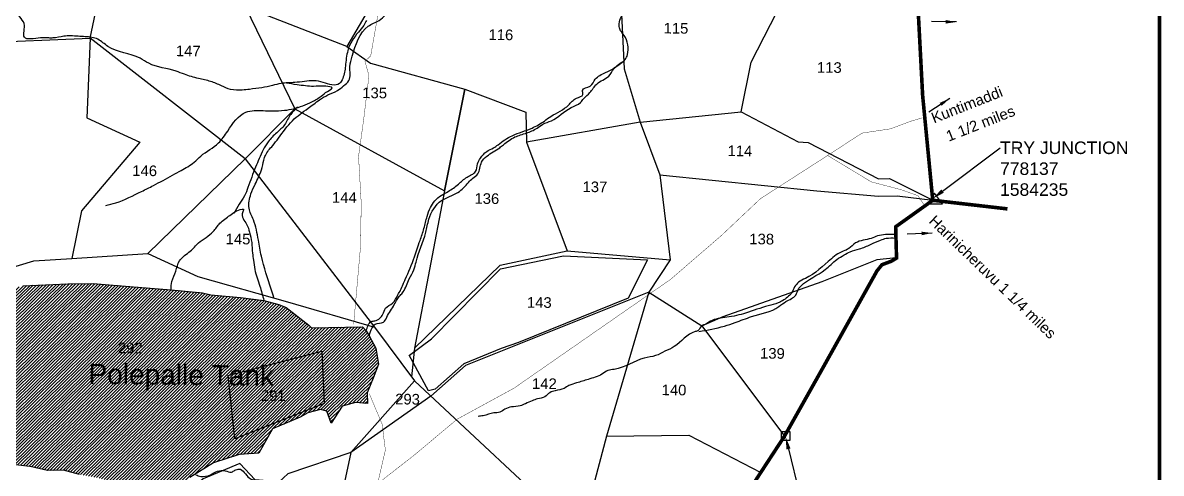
# Model space of a CAD drawing. Header units: feet. Extents: x 771100 to 779038, y 1577893 to 1588127.
# Drawn here: x 775690 to 778868, y 1583457 to 1584715 of the extents above; entities that cross this region are included whole.
import ezdxf
from ezdxf import colors
from ezdxf.entities.mleader import LeaderData, LeaderLine
from ezdxf.enums import TextEntityAlignment as Align
from ezdxf.math import Vec2, Vec3

# ---------------------------------------------------------------- set-up
doc = ezdxf.new("R2010")
doc.units = ezdxf.units.FT
doc.header["$LTSCALE"] = 15
doc.header["$MEASUREMENT"] = 0
doc.linetypes.add('HIDDEN2', pattern=[0.1875, 0.125, -0.0625])
for name, color, linetype in [('CRDS STONES', 7, 'Continuous'), ('HILL', 17, 'Continuous'), ('PAPER SIZE', 10, 'Continuous'), ('PLOT', 7, 'Continuous'), ('PLOT NO', 7, 'Continuous'), ('ROADS', 6, 'Continuous'), ('TANKS-STREAM', 4, 'Continuous'), ('TEXT', 7, 'Continuous'), ('VILLAGE STONES', 240, 'Continuous')]:
    doc.layers.add(name, color=color, linetype=linetype)
doc.layers.add('VILLAGE BOUNDRY', color=5, linetype='HIDDEN2', lineweight=100)
doc.styles.get("Standard").update_dxf_attribs({"font": 'arial.ttf'})
doc.linetypes.add('DOTS', pattern='A,1e-06,-3,["●",Standard,S=3,R=0,X=-1.25,Y=-1.25],-3', length=6.000001)
doc.dimstyles.get("Standard").update_dxf_attribs({"dimtxt": 0.18, "dimasz": 0.18, "dimexe": 0.18, "dimexo": 0.0625, "dimgap": 0.09, "dimtad": 0, "dimtih": 1, "dimtoh": 1, "dimdec": 4, "dimzin": 0, "dimdsep": 46, "dimtxsty": 'Standard', "dimcen": 0.09, "dimadec": 0, "dimazin": 0, "dimtfac": 1, "dimtdec": 4, "dimtofl": 0, "dimtmove": 0, "dimatfit": 3, "dimfxl": 1, "dimtolj": 1, "dimtzin": 0, "dimarcsym": 0})
pattern_1 = [(44.39992316, (-7831.697, 26050.414), (-4.32398543, 4.415520388), [])]

msp = doc.modelspace()

# ---------------------------------------------------------------- hatches: boundary and pattern name
at = {"layer": 'TANKS-STREAM'}
h = msp.add_hatch(dxfattribs=at)
h.set_pattern_fill('ANSI31', color=256, scale=49.440822, angle=-0.6001)
h.set_pattern_definition(pattern_1)
edge = h.paths.add_edge_path()
edge.add_line((775641.9, 1583750.9), (775591.1, 1583644.2))
edge.add_line((775591.1, 1583644.2), (775570.4, 1583540.1))
edge.add_line((775570.4, 1583540.1), (775563.7, 1583518.1))
edge.add_line((775563.7, 1583518.1), (775597.3, 1583496.4))
edge.add_line((775597.3, 1583496.4), (775642.2, 1583487.3))
edge.add_line((775642.2, 1583487.3), (775662.1, 1583481.9))
edge.add_line((775662.1, 1583481.9), (775710.4, 1583475.8))
edge.add_line((775710.4, 1583475.8), (775758.3, 1583464.8))
edge.add_line((775758.3, 1583464.8), (775803.1, 1583466.2))
edge.add_line((775803.1, 1583466.2), (775847.8, 1583453.8))
edge.add_line((775847.8, 1583453.8), (775901.2, 1583443.8))
edge.add_line((775901.2, 1583443.8), (775936.1, 1583435))
edge.add_line((775936.1, 1583435), (775963.2, 1583410))
edge.add_line((775963.2, 1583410), (775975.7, 1583391.8))
edge.add_line((775975.7, 1583391.8), (776094.1, 1583397.6))
edge.add_line((776094.1, 1583397.6), (776155.8, 1583445.4))
edge.add_line((776155.8, 1583445.4), (776221.8, 1583486.5))
edge.add_line((776221.8, 1583486.5), (776293.3, 1583509.2))
edge.add_line((776293.3, 1583509.2), (776348.3, 1583513.6))
edge.add_line((776348.3, 1583513.6), (776386.9, 1583580.7))
edge.add_line((776386.9, 1583580.7), (776463.7, 1583613.6))
edge.add_line((776463.7, 1583613.6), (776485.7, 1583626.1))
edge.add_line((776485.7, 1583626.1), (776520.8, 1583635))
edge.add_line((776520.8, 1583635), (776538.3, 1583630.3))
edge.add_line((776538.3, 1583630.3), (776550.8, 1583596.6))
edge.add_line((776550.8, 1583596.6), (776581.7, 1583644.7))
edge.add_line((776581.7, 1583644.7), (776618.8, 1583654.8))
edge.add_line((776618.8, 1583654.8), (776651.9, 1583652.1))
edge.add_line((776651.9, 1583652.1), (776651, 1583681.8))
edge.add_line((776651, 1583681.8), (776667.7, 1583722.3))
edge.add_line((776667.7, 1583722.3), (776682.9, 1583761.6))
edge.add_line((776682.9, 1583761.6), (776675.5, 1583806))
edge.add_line((776675.5, 1583806), (776656.9, 1583841.2))
edge.add_line((776656.9, 1583841.2), (776648.7, 1583854.6))
edge.add_line((776648.7, 1583854.6), (776637.8, 1583865.7))
edge.add_line((776637.8, 1583865.7), (776495.9, 1583863.3))
edge.add_line((776495.9, 1583863.3), (776488.3, 1583870.1))
edge.add_line((776488.3, 1583870.1), (776425.2, 1583920.3))
edge.add_line((776425.2, 1583920.3), (776404.1, 1583928.6))
edge.add_line((776404.1, 1583928.6), (776362.7, 1583939.5))
edge.add_line((776362.7, 1583939.5), (776297.7, 1583947.3))
edge.add_line((776297.7, 1583947.3), (776214.8, 1583954.8))
edge.add_line((776214.8, 1583954.8), (776190.9, 1583960.9))
edge.add_line((776190.9, 1583960.9), (776103.6, 1583969.1))
edge.add_line((776103.6, 1583969.1), (775998.7, 1583977.4))
edge.add_line((775998.7, 1583977.4), (775886, 1583986.5))
edge.add_line((775886, 1583986.5), (775815.6, 1583985.7))
edge.add_line((775815.6, 1583985.7), (775689.4, 1583980.6))
edge.add_line((775689.4, 1583980.6), (775658, 1583970.7))
edge.add_line((775658, 1583970.7), (775659.2, 1583940.8))
edge.add_spline(control_points=[(775659.2, 1583940.8), (775659.8, 1583939.9), (775663.1, 1583933.7), (775665.2, 1583921.1), (775668.4, 1583905.2), (775664.2, 1583895), (775661.2, 1583891.6)], knot_values=[1146.056199, 1146.056199, 1146.056199, 1146.056199, 1149.306502, 1167.740359, 1184.087607, 1198.022656, 1198.022656, 1198.022656, 1198.022656], degree=3, periodic=0)
edge.add_line((775661.2, 1583891.6), (775662.5, 1583861.1))
edge.add_line((775662.5, 1583861.1), (775655.4, 1583804.3))
edge.add_line((775655.4, 1583804.3), (775645.7, 1583810))
edge.add_line((775645.7, 1583810), (775641.9, 1583750.9))
h.paths.add_polyline_path([(776263, 1583729.6), (776524.3, 1583798.3), (776531.3, 1583651.6), (776281.3, 1583553.1)], flags=16)
h = msp.add_hatch(dxfattribs=at)
h.set_pattern_fill('ANSI31', color=256, scale=49.440822, angle=-0.6001)
h.set_pattern_definition(pattern_1)
h.paths.add_polyline_path([(776263, 1583729.6), (776281.3, 1583553.1), (776531.3, 1583651.6), (776524.3, 1583798.3)])

# ---------------------------------------------------------------- linework, layer by layer
at = {"layer": 'HILL'}
msp.add_lwpolyline([(776769, 1583786.8), (776830.5, 1583832.8), (777023.4, 1584027.4), (777198.9, 1584063.8), (777433.4, 1584052.6), (777380.1, 1583945.9), (777073.6, 1583821.9), (777024.9, 1583805.7), (776920.7, 1583762.7), (776840.6, 1583691.5), (776822.6, 1583687.2), (776768.7, 1583787.1)], dxfattribs=at)
at = {"layer": 'PAPER SIZE', "color": 5, "const_width": 10}
msp.add_lwpolyline([(771105.5, 1588121.9), (778863, 1588121.9), (778863, 1577897.6), (771105.5, 1577897.6)], close=True, dxfattribs=at)
at = {"layer": 'PLOT'}
for points in [[(776742.3, 1585043.3), (776744.4, 1585028.1), (776735, 1584988.9), (776753.8, 1584979.5), (776739.5, 1584923.5), (776708.6, 1584869.5), (776703.8, 1584836.5), (776594.6, 1584648.5), (776311.6, 1584757.9), (776341, 1584780.6)], [(777695.3, 1584466.1), (777722.9, 1584605), (777831.5, 1584816.1), (777841, 1584871.8)], [(776311.6, 1584757.9), (776449.3, 1584474.3), (776310.2, 1584334.8), (775878.1, 1584671.7), (775905.1, 1584801.1)], [(777359.1, 1584776.8), (777368.5, 1584585.8), (777413, 1584437.1), (777095.9, 1584381.3)], [(775561.5, 1584658.5), (775878.1, 1584671.7), (775868.6, 1584449.7), (776016.3, 1584381.7), (775853.2, 1584189.9), (775826.5, 1584056.8)], [(776594.6, 1584648.5), (776660.5, 1584601.9), (776923.9, 1584528.8), (777093.8, 1584465.1), (777095.9, 1584381.3), (777209.1, 1584077.6), (777497.2, 1584053.3), (777437.4, 1583962.9), (776925.4, 1583758.1), (776828.8, 1583672.4)], [(776449.3, 1584474.3), (776867.3, 1584245.4), (776923.9, 1584528.8)], [(776923.9, 1584528.8), (776867.3, 1584245.4), (776783, 1583806.4), (776775, 1583726)], [(777413, 1584437.1), (777695.3, 1584466.1), (777854, 1584381.9), (777881.9, 1584380.7), (778079, 1584278.8), (778109.8, 1584279.9), (778230.1, 1584219.1)], [(777413, 1584437.1), (777468.5, 1584290.3), (777497.2, 1584053.3)], [(776310.2, 1584334.8), (776038.3, 1584070.1)], [(776310.2, 1584334.8), (776671.3, 1583864.8)], [(777468.5, 1584290.3), (777906.8, 1584245.5), (778078.5, 1584230.5), (778130.7, 1584231.6), (778230.1, 1584219.1)], [(775640, 1584025.5), (775720.3, 1584050.3), (775826.5, 1584056.8), (776038.3, 1584070.1), (776178.4, 1584006.3), (776428.9, 1583935.2), (776671.3, 1583864.8), (776783.2, 1583715), (776605.6, 1583514.9), (776429.6, 1583455.5), (776405.3, 1583432.9), (776338.4, 1583439), (776295.3, 1583484.7), (776193.4, 1583441.6), (776146.8, 1583400.6), (776065.2, 1583380), (775923.8, 1583389.5), (775516.5, 1583362.7), (775570.4, 1583540.1), (775591.1, 1583644.2), (775641.9, 1583750.9), (775645.7, 1583810), (775658, 1583893.2), (775640, 1584025.5)], [(776783, 1583806.4), (777022.1, 1584038.3), (777209.1, 1584077.6)], [(778127.6, 1584058.3), (778073.7, 1584052.8), (777920.7, 1583991.6), (777644.3, 1583893.4), (777584.2, 1583867.4)], [(777437.4, 1583962.9), (777318.8, 1583560.6), (777245.5, 1583283.8)], [(777437.4, 1583962.9), (777585, 1583868.5), (777816, 1583560.4)], [(776281.3, 1583553.1), (776263, 1583729.6), (776524.3, 1583798.3), (776531.3, 1583651.6), (776281.3, 1583553.1)], [(776783.2, 1583715), (777245.5, 1583283.8), (777588.5, 1583209.9)], [(776828.8, 1583672.4), (776605.6, 1583514.9)], [(777318.8, 1583560.6), (777549, 1583563.4), (777749.7, 1583459)], [(776605.6, 1583514.9), (776564.8, 1583323.1), (776519.9, 1583279.2), (776386.5, 1583172.7), (776399, 1583116.5), (776394.2, 1583077.9), (776418.8, 1583068.7), (776418.2, 1583039.1), (776430.6, 1583032.1), (776445.5, 1583031.1), (776472.5, 1582993.7), (776488.2, 1582970.4), (776515.9, 1582986.2), (776524.5, 1582977.8), (776532.4, 1582948.4), (776564.9, 1582917.8), (776570.3, 1582882.3), (776571.2, 1582827.5), (776598.6, 1582838.9), (776613.6, 1582875.1), (776597.1, 1582930.5), (776589.9, 1583037.3), (776595.8, 1583242.2), (776519.9, 1583279.2)]]:
    msp.add_lwpolyline(points, dxfattribs=at)
at = {"layer": 'ROADS', "linetype": 'DOTS', "ltscale": 0.5, "const_width": 1}
for points in [[(776613.4, 1583873.2), (776632.3, 1584087.1), (776634.5, 1584210.8), (776627, 1584341.5), (776641.4, 1584445.4), (776656.1, 1584566.8), (776644.9, 1584607), (776660.9, 1584622.1), (776685.8, 1584764.1), (776723.6, 1584915.5), (776728.5, 1585004.5), (776778.5, 1585197), (776775.9, 1585232.2), (776808.9, 1585292.5), (776822, 1585534.9), (776842, 1585620.8), (776832.1, 1585645.4), (776867.3, 1585732.3)], [(776680.1, 1583427.5), (776701.9, 1583522), (776692.8, 1583594.2), (776657.1, 1583679)]]:
    msp.add_lwpolyline(points, dxfattribs=at)
at = {"layer": 'ROADS', "linetype": 'DOTS', "ltscale": 10, "const_width": 1}
msp.add_lwpolyline([(778201.1, 1584449.3), (778168.9, 1584439.8), (778112.3, 1584418.6), (778032.6, 1584406.6), (777928.1, 1584338.6), (777749.2, 1584223.7), (777639.1, 1584119.9), (777498, 1583998.2), (777060.8, 1583694.5), (776902.5, 1583608.2), (776781.4, 1583506.9), (776680.8, 1583428.6)], dxfattribs=at)
at = {"layer": 'ROADS', "linetype": 'HIDDEN2', "ltscale": 10, "const_width": 1}
msp.add_lwpolyline([(777936.6, 1584344.1), (778058.6, 1584270.5), (778142.5, 1584248.4), (778188.8, 1584232), (778203.7, 1584209.2), (778207.9, 1584203.2)], dxfattribs=at)
at = {"layer": 'TANKS-STREAM'}
for points in [[(775689.4, 1583980.6), (775815.6, 1583985.7), (775886, 1583986.5), (775998.7, 1583977.4), (776103.6, 1583969.1), (776190.9, 1583960.9), (776214.8, 1583954.8), (776297.7, 1583947.3), (776362.7, 1583939.5), (776404.1, 1583928.6), (776425.2, 1583920.3), (776488.3, 1583870.1), (776495.9, 1583863.3), (776637.8, 1583865.7), (776648.7, 1583854.6), (776656.9, 1583841.2), (776675.5, 1583806), (776682.9, 1583761.6), (776667.7, 1583722.3), (776651, 1583681.8), (776651.9, 1583652.1), (776618.8, 1583654.8), (776581.7, 1583644.7), (776550.8, 1583596.6), (776538.3, 1583630.3), (776520.8, 1583635), (776485.7, 1583626.1), (776463.7, 1583613.6), (776386.9, 1583580.7), (776348.3, 1583513.6), (776293.3, 1583509.2), (776221.8, 1583486.5), (776155.8, 1583445.4)], [(775847.8, 1583453.8), (775803.1, 1583466.2), (775758.3, 1583464.8), (775710.4, 1583475.8), (775662.1, 1583481.9)]]:
    msp.add_lwpolyline(points, dxfattribs=at)
for points in [[(776390.4, 1583948.2), (776383.1, 1583971), (776355.8, 1584063), (776347.3, 1584107.8), (776333.4, 1584164.5), (776321.3, 1584197), (776326.6, 1584236.7), (776338.6, 1584264.2), (776355.6, 1584304), (776362.8, 1584331.4), (776367, 1584344.5), (776387.3, 1584371.9), (776403.4, 1584392.4), (776442.7, 1584441.3), (776485.9, 1584476), (776517.9, 1584499.1), (776541.5, 1584513.3), (776567.8, 1584525.5), (776585.2, 1584538.4), (776599.8, 1584553.4), (776603, 1584592), (776609.5, 1584621.5), (776654, 1584705), (776684.6, 1584721.3), (776702, 1584737.6), (776712.6, 1584763), (776721.3, 1584798.1), (776729.1, 1584820.7), (776744.8, 1584851.9), (776748.6, 1584873.8), (776750.7, 1584889), (776758.2, 1584900.8), (776790.2, 1584942.8), (776814.4, 1584962.8), (776822.9, 1584974.5), (776831.4, 1584988.9), (776839.9, 1585000.2), (776848.8, 1585008.9), (776856.5, 1585016), (776863.8, 1585023.2), (776878, 1585057.1), (776889.7, 1585084.8), (776897.9, 1585102.2), (776903.8, 1585120.1), (776906.6, 1585138.7), (776924.1, 1585162.7), (776946.4, 1585183.8), (776955.3, 1585199.7), (776962.8, 1585220.5), (776973.3, 1585242.1), (776980.3, 1585258), (776988.1, 1585270.9), (777016, 1585309), (777032.9, 1585318.7), (777045.1, 1585323.5), (777058.8, 1585323.7), (777085.9, 1585319.3), (777132.1, 1585297.8), (777156.9, 1585297.6), (777170.3, 1585299.7), (777247.6, 1585310), (777279.2, 1585311.6), (777312.4, 1585311.2), (777322.7, 1585314.5), (777332.7, 1585321.3), (777340.1, 1585341), (777345.4, 1585366.8), (777350.9, 1585386.6), (777359.8, 1585428.6), (777368.9, 1585468.5), (777377.5, 1585517.5), (777388.6, 1585529.9), (777400.6, 1585540.9), (777408.2, 1585545.7), (777405.5, 1585568.5), (777395.1, 1585593.3), (777391.2, 1585623.1), (777392.2, 1585648.6), (777400.9, 1585678.9), (777433.8, 1585693.4), (777454, 1585693.2), (777479.5, 1585689.9), (777488.7, 1585689.8), (777508.8, 1585705.1), (777528, 1585721.2), (777544.2, 1585737.4), (777553.8, 1585748), (777570.8, 1585769.5), (777591.6, 1585784.1), (777607.7, 1585797.3), (777611.6, 1585802.2), (777634.5, 1585805), (777669.5, 1585806.2)], [(776648.7, 1583854.6), (776653.4, 1583869.8), (776662.6, 1583880.7), (776672.8, 1583882.7), (776686.5, 1583890), (776694.7, 1583900.9), (776702.6, 1583917.9), (776722.2, 1583931.9), (776737.1, 1583955.3), (776744.5, 1583968.4), (776751.4, 1583984.6), (776757.4, 1583998.2), (776783.2, 1584061.4), (776798.6, 1584106.5), (776809.7, 1584140.4), (776818.4, 1584174.3), (776827.5, 1584198.9), (776857.4, 1584232.5), (776877.6, 1584243.9), (776905.8, 1584264.1), (776929.8, 1584283.4), (776943.4, 1584290.7), (776953.7, 1584299), (776959.1, 1584320.9), (776967.7, 1584336.6), (776984.7, 1584355.6), (777003.9, 1584365.1), (777016.6, 1584374.3), (777056.2, 1584399.4), (777111.4, 1584420.7), (777145.7, 1584440.4), (777164, 1584453.3), (777213.4, 1584484.9), (777235.5, 1584504.2), (777253.3, 1584514.8), (777252.2, 1584525.8), (777273.3, 1584538.1), (777288, 1584557.1), (777316.6, 1584575.4), (777340.1, 1584587.8), (777358, 1584600.6), (777371.6, 1584611.7), (777377.8, 1584625.6), (777368.6, 1584679.1), (777356.2, 1584697.4), (777354.4, 1584711.8), (777370.7, 1584749.9), (777376.2, 1584789), (777374.9, 1584798.3), (777359.5, 1584839.4), (777351, 1584869.3), (777347.1, 1584898.2), (777348.4, 1584935), (777344.2, 1584976.1), (777329.5, 1585047.4), (777333.1, 1585072.5), (777357.6, 1585102.5), (777366.3, 1585127.1), (777365.2, 1585156.5), (777360.9, 1585190.5), (777335.1, 1585225.2), (777326, 1585245.4), (777325.9, 1585283.6), (777322, 1585306), (777314.8, 1585328.4)], [(776649.4, 1584721.3), (776641.9, 1584707.3), (776626.4, 1584688.3), (776597.1, 1584637.3), (776590.4, 1584593.9), (776582.7, 1584559), (776573.5, 1584544.7), (776528.4, 1584548), (776502.5, 1584552.8), (776448.8, 1584547.7), (776410.9, 1584545.3), (776386.6, 1584539.3), (776357.1, 1584533.4), (776322.6, 1584528.7), (776302.3, 1584526.7), (776269.6, 1584528.7), (776244.3, 1584538.6), (776214.1, 1584550.7), (776180.3, 1584559), (776140.9, 1584570.7), (776117.8, 1584579.4), (776041.3, 1584601.6), (776017.1, 1584615.4), (775927.1, 1584648.5), (775899.1, 1584668.5), (775864.2, 1584675.7), (775843.8, 1584677), (775803.8, 1584676.9), (775773.8, 1584672.1), (775761.9, 1584672.2), (775738.8, 1584672.5), (775694.2, 1584674.1), (775693.2, 1584712.2), (775681.5, 1584730.9), (775670.5, 1584757), (775666.1, 1584773.9), (775648.8, 1584791), (775626.9, 1584800.8), (775571.5, 1584808.4), (775551.7, 1584802.9), (775534.5, 1584778.3)], [(776656.9, 1583841.2), (776664.8, 1583863.3), (776673.5, 1583873.3), (776696.5, 1583878.9), (776705.6, 1583892.5), (776726.9, 1583927.9), (776734.7, 1583942.5), (776742.9, 1583953.3), (776751.6, 1583963.6), (776768.2, 1583999.8), (776781.8, 1584025.4), (776787.4, 1584046.7), (776814.9, 1584129.8), (776823.5, 1584166.2), (776858.5, 1584218.3), (776904.3, 1584240.9), (776934.1, 1584269.2), (776946.2, 1584281), (776960.1, 1584292.8), (776970.6, 1584325.8), (776985.1, 1584342), (777021, 1584365.8), (777031.8, 1584374.3), (777063.7, 1584395.8), (777096, 1584406.7), (777125.4, 1584420.4), (777141.5, 1584431.2), (777165.4, 1584441.2), (777220.4, 1584477.8), (777246.8, 1584492.3), (777255.7, 1584502.8), (777273.1, 1584519.6), (777291.9, 1584543.6), (777325.5, 1584565.8), (777339.9, 1584586.1), (777368.3, 1584608.4)], [(775921.2, 1584204.3), (775949.2, 1584212), (776021.3, 1584243.9), (776054.1, 1584260.3), (776107.8, 1584289.2), (776131.9, 1584302.4), (776168, 1584325.2), (776186.5, 1584342.5), (776235.8, 1584379), (776261.7, 1584412.2), (776312.5, 1584465), (776361.1, 1584469.3), (776386.6, 1584469), (776420.1, 1584470.3), (776445.7, 1584474.8), (776496.9, 1584494.1), (776522.6, 1584509.8), (776540.3, 1584523.1), (776553.1, 1584532.6), (776535.6, 1584537.5), (776501.3, 1584537.1), (776455.2, 1584541.6), (776425.7, 1584545.8)], [(776456.1, 1584478.6), (776437.5, 1584458.9), (776420.5, 1584429.6), (776398.7, 1584407.6), (776374.6, 1584382.4), (776349.4, 1584335.6), (776339.6, 1584311.9), (776318.2, 1584255), (776308.4, 1584231.2), (776293.8, 1584208.3), (776279.2, 1584182.2)], [(776103.6, 1583969.1), (776105.9, 1583992.5), (776116.6, 1584021.4), (776127.2, 1584050.2), (776157.2, 1584077.4), (776180.2, 1584099.9), (776221.2, 1584131.9), (776240.1, 1584155.1), (776267.9, 1584176.9), (776301.9, 1584194.5), (776305.4, 1584194.4), (776303.9, 1584186.9), (776314.6, 1584152.3), (776322.7, 1584130.2), (776328.6, 1584101.2), (776331, 1584071.5), (776333.6, 1584052.2), (776337.4, 1584025.9), (776351.4, 1583979.6), (776362.7, 1583939.5)], [(778121.8, 1584123.6), (778076, 1584119.5), (778058.3, 1584112.8), (778014.7, 1584099.9), (777995.4, 1584084.5), (777965.1, 1584069.6), (777947, 1584055.6), (777874.4, 1584000.9), (777855.5, 1583990.4), (777844.6, 1583977.3), (777835.9, 1583960.7), (777810.4, 1583938.7), (777798.8, 1583932.8), (777770.8, 1583924.6), (777707.7, 1583904.3), (777655.3, 1583892.4), (777609.3, 1583881.3), (777592.5, 1583871.7), (777585, 1583868.5), (777575.2, 1583855.6), (777567.1, 1583852.7), (777508.6, 1583810.7), (777482.4, 1583797.7), (777456.5, 1583785.6), (777424.8, 1583778.6), (777340.9, 1583747.2), (777323.1, 1583744), (777306.6, 1583733.9), (777268.1, 1583719.3), (777235.8, 1583709.3), (777214.5, 1583702), (777200.7, 1583694), (777176, 1583687.4), (777160.9, 1583682.1), (777147.1, 1583670.6), (777126.5, 1583664.7), (777111.3, 1583659.3), (777093.4, 1583651.3), (777078.3, 1583645.3), (777053.6, 1583642.2), (777035.8, 1583636.2), (777021.3, 1583627.5), (777004.8, 1583625.6), (776974.6, 1583617.7), (776960.9, 1583615.8)], [(777577.5, 1583852.9), (777648.4, 1583867.9), (777678.7, 1583877.8), (777724.2, 1583894.3), (777800.7, 1583922.4), (777820.2, 1583936.7), (777847.6, 1583954.6), (777855, 1583971.4), (777861.8, 1583979.8), (777930.1, 1584025.9), (777962.5, 1584053.9), (777982.5, 1584066.4), (777999.6, 1584075.3), (778025.7, 1584083.5), (778056.6, 1584095.8), (778084.6, 1584108.2), (778100.3, 1584112.9), (778125.7, 1584113.8)], [(776172.6, 1583452.7), (776186.4, 1583448.5), (776213.3, 1583452.8), (776233.5, 1583462.9), (776254.7, 1583464.2), (776272.2, 1583460.5), (776282, 1583465.5), (776293.4, 1583469), (776322, 1583444), (776346.3, 1583436), (776390.1, 1583431.4), (776416.9, 1583427.5), (776453.5, 1583429.7), (776462.3, 1583429.6), (776470.4, 1583415.1), (776482.6, 1583395.9), (776502, 1583382.9), (776525, 1583362), (776535.2, 1583353.7), (776555.2, 1583338), (776563.3, 1583324), (776570.9, 1583308), (776579.3, 1583266.4), (776591.4, 1583243.1), (776603.1, 1583229), (776607, 1583212), (776608.4, 1583190.9)]]:
    msp.add_spline(points, degree=3, dxfattribs=at)
at = {"layer": 'VILLAGE BOUNDRY', "lineweight": -2, "ltscale": 10, "const_width": 10}
for points in [[(778185.7, 1584819.8), (778201.9, 1584511.7), (778224.7, 1584275.4), (778230.1, 1584219.1), (778126.6, 1584145.1), (778129, 1584057.7), (778115.1, 1584049.3), (778088.3, 1584039.2), (778074.4, 1584021.9), (777920.1, 1583745.5), (777816, 1583560.4), (777749.7, 1583459), (777588.5, 1583209.9)], [(778230.1, 1584219.1), (778438.6, 1584195.1)]]:
    msp.add_lwpolyline(points, dxfattribs=at)
at = {"layer": 'VILLAGE STONES'}
msp.add_lwpolyline([(778218.2, 1584209.2), (778257.1, 1584208.8), (778234.9, 1584238.6), (778218.2, 1584209.2)], dxfattribs=at)
msp.add_lwpolyline([(777807.6, 1583573.8), (777831.3, 1583573.5), (777831.1, 1583548.4), (777807.4, 1583548.7)], close=True, dxfattribs=at)

# ---------------------------------------------------------------- texts
at = {"layer": 'PLOT NO'}
for s, p in [('115', (777513.2, 1584699.3)), ('116', (777024.4, 1584681.1)), ('147', (776151.5, 1584635.9)), ('113', (777941.5, 1584589.8)), ('135', (776672, 1584518.8)), ('114', (777691.7, 1584357)), ('146', (776029.9, 1584301.6)), ('137', (777287, 1584256.6)), ('144', (776587.4, 1584226.8)), ('136', (776985.3, 1584223.9)), ('145', (776290.5, 1584111.1)), ('138', (777752.6, 1584110.9)), ('143', (777131.7, 1583933.9)), ('292', (775989.6, 1583806.8)), ('139', (777782.6, 1583791.8)), ('142', (777145.9, 1583707.3)), ('291', (776388.9, 1583673.7)), ('140', (777507.8, 1583689.7)), ('293', (776763.8, 1583664))]:
    msp.add_text(s, height=29.66, rotation=359.3999, dxfattribs=at).set_placement(p, align=Align.MIDDLE_CENTER)
for s, rotation, p in [('Kuntimaddi ', 21.5436, (778233.5, 1584433.3)), (' 1 1/2 miles', 21.5436, (778263.8, 1584378.2)), ('Harinicheruvu 1 1/4 miles ', 315.9745, (778217.1, 1584158.5))]:
    msp.add_text(s, height=30, rotation=rotation, dxfattribs=at).set_placement(p)
at = {"layer": 'TEXT'}
msp.add_text('Polepalle Tank', height=56.055, rotation=359.3999, dxfattribs=at).set_placement((775872.7, 1583706.7))

# ---------------------------------------------------------------- leaders
at = {"layer": 'CRDS STONES', "color": 1}
ml = msp.add_multileader_mtext('Standard', dxfattribs=at)
ml.set_content('TRY JUNCTION \\P778137\\P1584235', color=1)
ml.set_leader_properties()
ml.build(insert=Vec2(0, 0))
ml.multileader.update_dxf_attribs({"dogleg_length": 0.36, "arrow_head_size": 35})
ctx = ml.context
ctx.base_point, ctx.char_height, ctx.arrow_head_size, ctx.landing_gap_size, ctx.plane_origin = Vec3(778417.9, 1584365.4), 35, 35, 0.09, Vec3(777164.1, 1584243.2)
notes = []
notes.append((ctx, [(0, (1, 1, 0), (778417.9, 1584365.4), (1, 0), 1.396927018504357e-11, [(0, [(778229.7, 1584223.6)], 0, [])])]))
ctx.mtext.insert, ctx.mtext.flow_direction = Vec3(778418, 1584383.2), 5
ml = msp.add_multileader_mtext('Standard', dxfattribs=at)
ml.set_content('BY JUNCTION \\P777780\\P1583583', color=1)
ml.set_leader_properties()
ml.build(insert=Vec2(0, 0))
ml.multileader.update_dxf_attribs({"dogleg_length": 0.36, "arrow_head_size": 35})
ctx = ml.context
ctx.base_point, ctx.char_height, ctx.arrow_head_size, ctx.landing_gap_size, ctx.plane_origin = Vec3(777857.8, 1583399), 35, 35, 0.09, Vec3(776753.6, 1583578.7)
notes.append((ctx, [(0, (1, 1, 0), (777857.8, 1583399), (1, 0), 1.396927018504357e-11, [(0, [(777819.2, 1583559.1)], 0, [])])]))
ctx.mtext.insert, ctx.mtext.flow_direction = Vec3(777857.9, 1583416.9), 5
at = {"layer": 'PLOT NO', "color": 5}
for points in [[(778296.3, 1584716.8), (778226.3, 1584717.9)], [(778277.4, 1584503.5), (778219, 1584464.8)], [(778228.8, 1584127.7), (778158.9, 1584124.9)]]:
    msp.add_leader(points, dimstyle='Standard', override={"dimasz": 30, "dimgap": 0.09, "dimtad": 0, "dimzin": 2}, dxfattribs=at)
for ctx, leaders in notes:
    for number, flags, end, landing, length, lines in leaders:
        leader = LeaderData()
        leader.index, (leader.has_last_leader_line, leader.has_dogleg_vector, leader.attachment_direction) = number, flags
        leader.last_leader_point, leader.dogleg_vector, leader.dogleg_length = Vec3(end), Vec3(landing), length
        for number, points, colour, breaks in lines:
            line = LeaderLine()
            line.index, line.vertices, line.color, line.breaks = number, Vec3.list(points), colors.encode_raw_color(colour), breaks
            leader.lines.append(line)
        ctx.leaders.append(leader)

doc.saveas('drawing.dxf')
